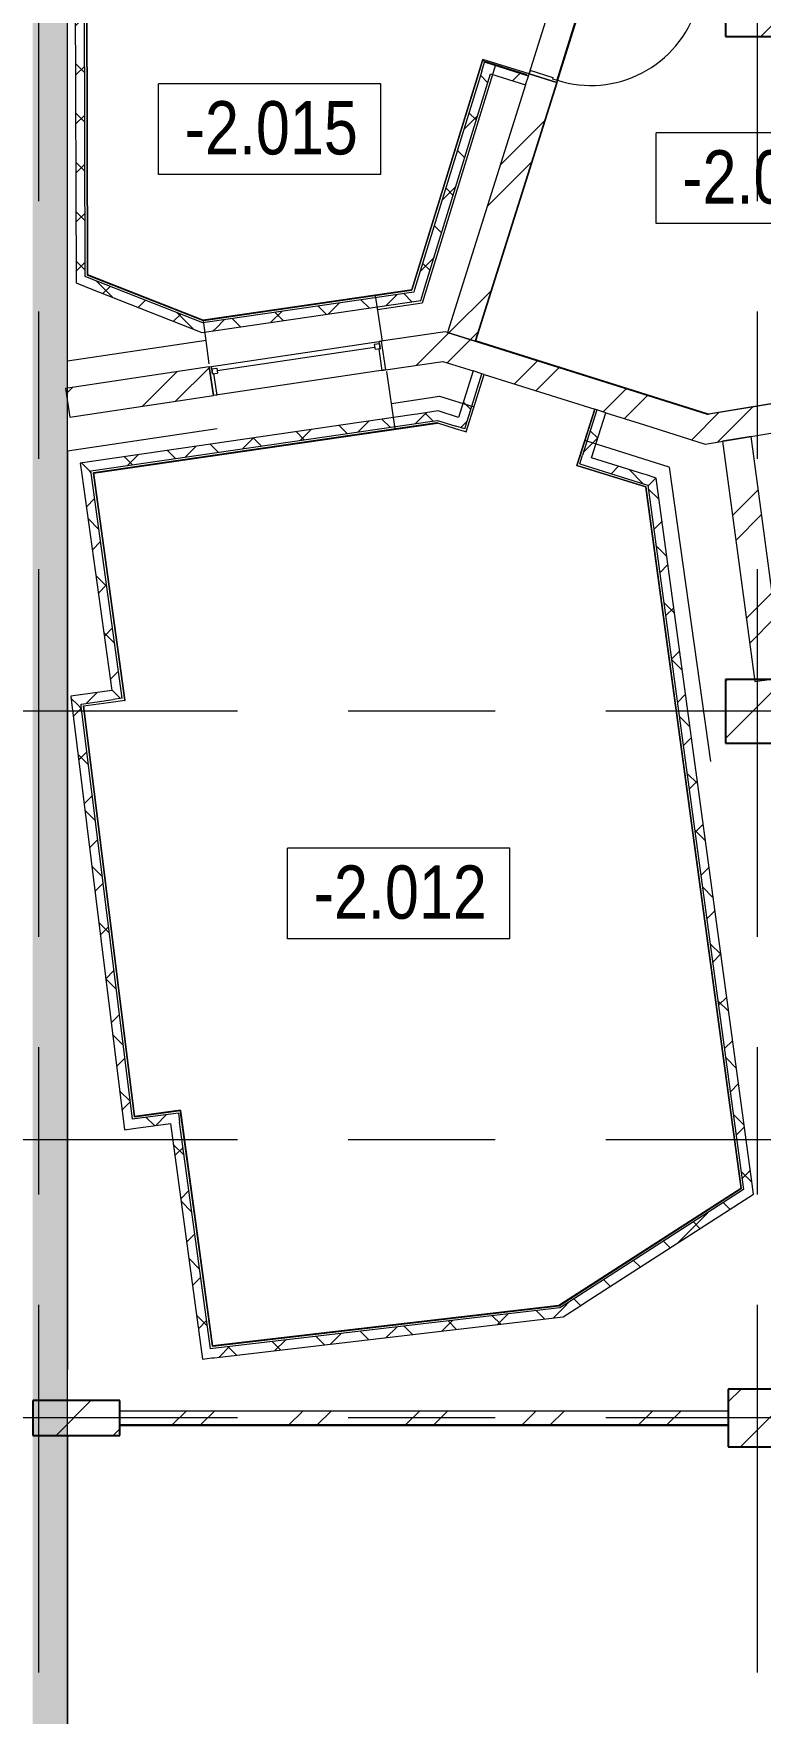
# Model space of a CAD drawing. Header units: millimetres. Extents: x 48966 to 155647, y -43515 to 30475.
# Drawn here: x 57289 to 63559, y -18433 to -3933 of the extents above; entities that cross this region are included whole.
import ezdxf

# ---------------------------------------------------------------- set-up
doc = ezdxf.new("R2010")
doc.units = ezdxf.units.MM
doc.linetypes.add('Осевые', pattern=[6350, 1270, -952.5, 3175, -952.5])
for name, color, linetype, lineweight in [('Двери', 7, 'Continuous', 9), ('Каркас_Импост', 7, 'Continuous', 9), ('Колонны', 7, 'Continuous', 9), ('Колонны-1', 7, 'Continuous', 25), ('Линии-1', 7, 'Continuous', 9), ('Марки помещений', 7, 'Continuous', 9), ('Общие ребра', 7, 'Continuous', 9), ('Окна', 7, 'Continuous', 9), ('Оси-2', 7, 'Осевые', 9), ('Остекление', 7, 'Continuous', 9), ('Панель', 7, 'Continuous', 9), ('Перекрытия', 7, 'Continuous', 9), ('Стены', 7, 'Continuous', 9), ('Стены-1', 7, 'Continuous', 18), ('Штриховка разреза-2', 7, 'Continuous', 9)]:
    doc.layers.add(name, color=color, linetype=linetype, lineweight=lineweight)
doc.styles.add('Arial Narrow_2', font='Arial Narrow.ttf', dxfattribs={"height": 460})
pattern_1 = [(45, (0, 0), (-493.914, 493.914), []), (45, (493.9, 0), (-493.914, 493.914), [873.125, -174.625, 6.706, -167.919])]
pattern_2 = [(45, (0, 0), (-502.894, 502.894), []), (45, (0, 762), (-502.8943, 502.8943), [])]
pattern_3 = [(45, (0, 0), (-212.132, 212.132), []), (135, (0, 0), (-212.132, -212.132), [])]

# ---------------------------------------------------------------- blocks, each defined once
blk = doc.blocks.new('Колона монолитная5 - Колона монолитная-460520-План -2-го этажа на отм_ -16_650')
at = {"layer": 'Колонны'}
h = blk.add_hatch(dxfattribs=at)
h.set_pattern_fill('FP_1', color=256, style=0, pattern_type=2)
h.set_pattern_definition(pattern_1)
h.paths.add_polyline_path([(63782, -16133), (63782, -15633), (63282, -15633), (63282, -16133)], flags=0)
at = {"layer": 'Колонны-1'}
for p, q in [((63782, -15633), (63282, -15633)), ((63282, -15633), (63282, -16133)), ((63782, -16133), (63782, -15633)), ((63282, -16133), (63782, -16133))]:
    blk.add_line(p, q, dxfattribs=at)
blk = doc.blocks.new('Колона монолитная8 - Колона монолитная-460556-План -2-го этажа на отм_ -16_650')
at = {"layer": 'Колонны'}
h = blk.add_hatch(dxfattribs=at)
h.set_pattern_fill('FP_4', color=256, style=0, pattern_type=2)
h.set_pattern_definition([(45, (8400, -6100), (-493.914, 493.914), []), (45, (8893.9, -6100), (-493.914, 493.914), [873.125, -174.625, 6.706, -167.919])])
h.paths.add_polyline_path([(71657, -16158), (72207, -16158), (72207, -15608), (71657, -15608)], flags=0)
at = {"layer": 'Колонны-1'}
for p, q in [((72207, -15608), (71657, -15608)), ((71657, -15608), (71657, -16158)), ((72207, -16158), (72207, -15608)), ((71657, -16158), (72207, -16158))]:
    blk.add_line(p, q, dxfattribs=at)
blk = doc.blocks.new('Колона монолитная16 - Колона монолитная-460652-План -2-го этажа на отм_ -16_650')
at = {"layer": 'Колонны'}
h = blk.add_hatch(dxfattribs=at)
h.set_pattern_fill('FP_9', color=256, style=0, pattern_type=2)
h.set_pattern_definition([(45, (8400, -12200), (-493.914, 493.914), []), (45, (8893.9, -12200), (-493.914, 493.914), [873.125, -174.625, 6.706, -167.919])])
h.paths.add_polyline_path([(71657, -16158), (72207, -16158), (72207, -15608), (71657, -15608)], flags=0)
at = {"layer": 'Колонны-1'}
for p, q in [((72207, -15608), (71657, -15608)), ((71657, -15608), (71657, -16158)), ((72207, -16158), (72207, -15608)), ((71657, -16158), (72207, -16158))]:
    blk.add_line(p, q, dxfattribs=at)
blk = doc.blocks.new('Колона монолитная38 - Колона монолитная-460930-План -2-го этажа на отм_ -16_650')
at = {"layer": 'Колонны'}
h = blk.add_hatch(dxfattribs=at)
h.set_pattern_fill('FP_22', color=256, style=0, pattern_type=2)
h.set_pattern_definition([(45, (910, 0), (-493.914, 493.914), []), (45, (1403.9, 0), (-493.914, 493.914), [873.125, -174.625, 6.706, -167.919])])
h.paths.add_polyline_path([(58942, -16033), (58942, -15733), (58192, -15733), (58192, -16033)], flags=0)
at = {"layer": 'Колонны-1'}
for p, q in [((58942, -15733), (58192, -15733)), ((58192, -15733), (58192, -16033)), ((58942, -16033), (58942, -15733)), ((58192, -16033), (58942, -16033))]:
    blk.add_line(p, q, dxfattribs=at)
blk = doc.blocks.new('Стена монолитная - Стена монолитная-463893-План -2-го этажа на отм_ -16_650')
at = {"layer": 'Штриховка разреза-2'}
h = blk.add_hatch(dxfattribs=at)
h.set_pattern_fill('FP_1', color=256, style=0, pattern_type=2)
h.set_pattern_definition(pattern_1)
h.paths.add_polyline_path([(150600, -31683), (149464, -28563), (149198, -28563), (139688, -2433), (139941, -2341), (136417, 7342), (136164, 7250), (133890, 13496), (133761, 13880), (133620, 14260), (133469, 14636), (133308, 15008), (133136, 15375), (132955, 15737), (132763, 16094), (132561, 16445), (132349, 16791), (132128, 17130), (131898, 17463), (131658, 17790), (131409, 18109), (131152, 18422), (131331, 18601), (131027, 18974), (130714, 19339), (130392, 19695), (130060, 20042), (129718, 20381), (129368, 20710), (129010, 21030), (128643, 21341), (128268, 21641), (127872, 21941), (127495, 22212), (127097, 22482), (126692, 22741), (126280, 22989), (125863, 23226), (125438, 23452), (125009, 23667), (124573, 23871), (124132, 24062), (123687, 24242), (120934, 25332), (120559, 25419), (120508, 25147), (120076, 25222), (119643, 25287), (119208, 25342), (118772, 25387), (118335, 25422), (117898, 25447), (117460, 25462), (117022, 25467), (109837, 25467), (109837, 25717), (100342, 25717), (100342, 25467), (61832, 25467), (61593, 25461), (61356, 25442), (61120, 25411), (60883, 25367), (60654, 25312), (60426, 25244), (60201, 25165), (59981, 25074), (59766, 24971), (59557, 24858), (59354, 24733), (59157, 24598), (58968, 24453), (58787, 24298), (58614, 24134), (58450, 23962), (58296, 23781), (58151, 23592), (58016, 23395), (57891, 23192), (57778, 22983), (57675, 22768), (57584, 22548), (57497, 22297), (57437, 22095), (57381, 21863), (57338, 21629), (57307, 21393), (57288, 21155), (57282, 20917), (57282, 20357), (57032, 20357), (57032, 15267), (57282, 15267), (57282, 13317), (57132, 13317), (57132, 5867), (57032, 5867), (57032, 2617), (57242, 2617), (57242, -43), (57032, -43), (57032, -2533), (57282, -2533), (57282, -21043), (57032, -21043), (57032, -21693), (57038, -21931), (57055, -22169), (57085, -22406), (57126, -22641), (57178, -22873), (57242, -23103), (57317, -23329), (57404, -23551), (57501, -23769), (57608, -23982), (57727, -24189), (57855, -24390), (57993, -24584), (58140, -24772), (58297, -24952), (58462, -25124), (58635, -25287), (58817, -25442), (59005, -25588), (59201, -25724), (59403, -25850), (59612, -25967), (59825, -26073), (59937, -25832), (60094, -25902), (60254, -25966), (60439, -26030), (74496, -30679), (74908, -30809), (75323, -30927), (75742, -31032), (76163, -31126), (76587, -31207), (77013, -31276), (77441, -31333), (77870, -31377), (77877, -31303), (78352, -31335), (78347, -31413), (78661, -31429), (78953, -31435), (79257, -31433), (91782, -31433), (91782, -31683), (108582, -31683), (108582, -31433), (142682, -31433), (142682, -31583), (144482, -31583), (144482, -31683)], flags=0)
h.paths.add_polyline_path([(150172, -31383), (143082, -31383), (143082, -31133), (108282, -31133), (108282, -31383), (92082, -31383), (92082, -31133), (79253, -31133), (78960, -31135), (78666, -31129), (78671, -31055), (77604, -30984), (77598, -31049), (77256, -31007), (76915, -30958), (76572, -30900), (76170, -30821), (75771, -30731), (75374, -30630), (74981, -30518), (74591, -30395), (60511, -25738), (60327, -25672), (60146, -25598), (59969, -25514), (59797, -25423), (59684, -25665), (59492, -25554), (59306, -25433), (59126, -25304), (58953, -25165), (58786, -25019), (58627, -24864), (58476, -24702), (58293, -24483), (58254, -24433), (58122, -24249), (57999, -24059), (57885, -23863), (57782, -23662), (57689, -23456), (57606, -23245), (57534, -23031), (57472, -22813), (57422, -22592), (57382, -22369), (57354, -22145), (57337, -21919), (57332, -21612), (57332, -21343), (57582, -21343), (57582, -2233), (57332, -2233), (57332, -343), (57542, -343), (57542, 2917), (57332, 2917), (57332, 13017), (57582, 13017), (57582, 15567), (57332, 15567), (57332, 20057), (57582, 20057), (57582, 20917), (57588, 21147), (57607, 21377), (57638, 21605), (57681, 21831), (57737, 22054), (57804, 22274), (57883, 22490), (57974, 22702), (58077, 22908), (58190, 23108), (58314, 23302), (58448, 23489), (58592, 23669), (58746, 23840), (58909, 24003), (59080, 24156), (59260, 24301), (59447, 24435), (59641, 24559), (59841, 24672), (60047, 24774), (60259, 24865), (60475, 24945), (60695, 25012), (60918, 25068), (61144, 25111), (61372, 25142), (61602, 25161), (61832, 25167), (100642, 25167), (100642, 25417), (109537, 25417), (109537, 25167), (117027, 25167), (117429, 25163), (117830, 25150), (118231, 25129), (118752, 25089), (118852, 25079), (119297, 25030), (119468, 25010), (119776, 24967), (120083, 24920), (120472, 24852), (123521, 23985), (123942, 23816), (124376, 23630), (124772, 23448), (125179, 23248), (125581, 23038), (125978, 22818), (126369, 22587), (126754, 22347), (127133, 22097), (127505, 21837), (127870, 21568), (128229, 21290), (128580, 21003), (128955, 20679), (129260, 20402), (129589, 20089), (129967, 19707), (130024, 19647), (130334, 19313), (130636, 18972), (130928, 18623), (130720, 18462), (131013, 18079), (131297, 17688), (131570, 17291), (131835, 16887), (132089, 16477), (132333, 16061), (132572, 15629), (132791, 15211), (133005, 14778), (133208, 14341), (133400, 13898), (133581, 13451), (133752, 12999), (135984, 6866), (136237, 6958), (139557, -2162), (139351, -2237), (145045, -17883), (145067, -17883), (145067, -17943), (149042, -28863), (149254, -28863), (150061, -31080)], flags=0)
at = {"layer": 'Стены-1'}
blk.add_line((57582, -19933), (57582, -2233), dxfattribs=at)
blk = doc.blocks.new('Дверь - Однопольная - ДВ9_21х10-6240713-План -2-го этажа на отм_ -16_650')
at = {"layer": 'Двери'}
for p, q in [((-439, 1083), (-479, 1083)), ((-479, 1083), (-479, 125)), ((-439, 125), (-439, 1083)), ((-479, 125), (-439, 125))]:
    blk.add_line(p, q, dxfattribs=at)
blk.add_arc((-479, 125), 958, 360, 90, dxfattribs=at)
at = {"layer": 'Каркас_Импост'}
for p, q in [((-480, 125), (-500, 125)), ((-500, 125), (-500, -125)), ((-480, 85), (-480, 125)), ((-470, 85), (-480, 85)), ((-470, -125), (-470, 85)), ((480, 85), (470, 85)), ((470, 85), (470, -125)), ((500, 125), (480, 125)), ((480, 125), (480, 85)), ((500, -125), (500, 125)), ((-500, -125), (-470, -125)), ((470, -125), (500, -125))]:
    blk.add_line(p, q, dxfattribs=at)
at = {"layer": 'Панель'}
for p, q in [((-479, 1083), (-439, 1083)), ((-479, 125), (-479, 1083)), ((-439, 1083), (-439, 125)), ((-439, 125), (-479, 125))]:
    blk.add_line(p, q, dxfattribs=at)
blk = doc.blocks.new('Фрамуга - 1500 x 1500 мм-1134271-План -2-го этажа на отм_ -16_650')
at = {"layer": 'Каркас_Импост'}
for p, q in [((-788.1, 125), (-769.05, 125)), ((-769.05, 61.55), (-769.05, 125)), ((-769.05, 106), (-769.05, 61.55)), ((-769.05, 106), (-724.6, 106)), ((-769.05, 61.55), (-724.6, 61.55)), ((-769.05, 61.55), (-756.35, 61.55)), ((-756.35, -125), (-756.35, 61.55)), ((-724.6, 106), (-724.6, 61.55)), ((648.4, 106), (648.4, 61.55)), ((692.85, 106), (648.4, 106)), ((692.85, 61.55), (648.4, 61.55)), ((680.15, 61.55), (692.85, 61.55)), ((680.15, 61.55), (680.15, -125)), ((692.85, 61.55), (692.85, 125)), ((711.9, 125), (692.85, 125)), ((692.85, 106), (692.85, 61.55)), ((-756.35, -125), (-788.1, -125)), ((680.15, -125), (711.9, -125))]:
    blk.add_line(p, q, dxfattribs=at)
at = {"layer": 'Остекление'}
blk.add_line((-724.6, 83.775), (648.4, 83.775), dxfattribs=at)
blk = doc.blocks.new('Марка помещения_Р - Марка помещения-4575829-План -2-го этажа на отм_ -16_650')
at = {"layer": 'Марки помещений'}
for p, q in [((-4.79375, -1.95625), (-4.79375, 1.95625)), ((4.79375, 1.95625), (-4.79375, 1.95625)), ((4.79375, -1.95625), (4.79375, 1.95625)), ((4.79375, -1.95625), (-4.79375, -1.95625))]:
    blk.add_line(p, q, dxfattribs=at)

msp = doc.modelspace()

# ---------------------------------------------------------------- hatches: boundary and pattern name
at = {"layer": 'Штриховка разреза-2'}
h = msp.add_hatch(dxfattribs=at)
h.set_pattern_fill('FP_53', color=256, style=0, pattern_type=2)
h.set_pattern_definition(pattern_3)
h.paths.add_polyline_path([(57734.9, -6116.4), (57723.7, -2025.6), (57643.6, -2015.4), (57654.8, -6084.9)], flags=0)
h.paths.add_polyline_path([(57723.6, -2023.6), (57723.6, -2003.4), (57643.6, -1993.2), (57643.6, -2013.4)], flags=0)
h = msp.add_hatch(dxfattribs=at)
h.set_pattern_fill('FP_54', color=256, style=0, pattern_type=2)
h.set_pattern_definition(pattern_2)
h.paths.add_polyline_path([(61098.1, -6587.9), (61801.6, -4356.1), (61563.1, -4280.9), (60859.7, -6512.7), (60883, -6520)], flags=0)
h.paths.add_polyline_path([(62102.2, -3402.3), (62511.9, -2102.3), (62278.7, -2010.4), (61863.7, -3327.2), (62058, -3388.4)], flags=0)
h = msp.add_hatch(dxfattribs=at)
h.set_pattern_fill('FP_53', color=256, style=0, pattern_type=2)
h.set_pattern_definition(pattern_3)
h.paths.add_polyline_path([(61533.2, -4376), (61557.2, -4299.7), (61178.8, -4180.4), (61155.3, -4256.9), (61231.6, -4280.9)], flags=0)
h = msp.add_hatch(dxfattribs=at)
h.set_pattern_fill('FP_53', color=256, style=0, pattern_type=2)
h.set_pattern_definition(pattern_3)
h.paths.add_polyline_path([(60568, -6163.9), (60655.6, -6151.1), (61231.6, -4280.9), (61155.3, -4256.9), (60574.5, -6142.8)], flags=0)
h = msp.add_hatch(dxfattribs=at)
h.set_pattern_fill('FP_54', color=256, style=0, pattern_type=2)
h.set_pattern_definition(pattern_2)
h.paths.add_polyline_path([(63083.1, -7475.6), (64197.6, -7289), (64156.3, -7042.5), (62557.9, -7310.1)], flags=0)
h.paths.add_polyline_path([(65183.9, -7123.9), (71966.6, -5988.4), (71966.6, -5734.9), (65142.6, -6877.3), (65154.3, -6947.2)], flags=0)
h = msp.add_hatch(dxfattribs=at)
h.set_pattern_fill('FP_53', color=256, style=0, pattern_type=2)
h.set_pattern_definition(pattern_3)
h.paths.add_polyline_path([(58740.7, -6512.3), (58899.9, -6489), (57734.7, -6030.4), (57734.9, -6116.4), (58343.3, -6355.9)], flags=0)
h = msp.add_hatch(dxfattribs=at)
h.set_pattern_fill('FP_53', color=256, style=0, pattern_type=2)
h.set_pattern_definition(pattern_3)
h.paths.add_polyline_path([(58899.9, -6489), (60629.6, -6235.8), (60655.6, -6151.1), (58750.1, -6430.1)], flags=0)
h = msp.add_hatch(dxfattribs=at)
h.set_pattern_fill('FP_54', color=256, style=0, pattern_type=2)
h.set_pattern_definition(pattern_2)
h.paths.add_polyline_path([(57600.1, -7242.8), (58841.1, -7057.5), (58804.2, -6810.2), (57563.2, -6995.5)], flags=0)
h.paths.add_polyline_path([(60324.6, -6835.9), (61383.4, -6677.8), (60839.3, -6506.3), (60287.7, -6588.6)], flags=0)
h = msp.add_hatch(dxfattribs=at)
h.set_pattern_fill('FP_54', color=256, style=0, pattern_type=2)
h.set_pattern_definition(pattern_2)
h.paths.add_polyline_path([(62557.9, -7310.1), (63101, -7219.1), (61383.4, -6677.8), (60819.1, -6762), (62224.7, -7205.1)], flags=0)
h = msp.add_hatch(dxfattribs=at)
h.set_pattern_fill('FP_53', color=256, style=0, pattern_type=2)
h.set_pattern_definition(pattern_3)
h.paths.add_polyline_path([(61008, -7345.8), (61156.5, -6868.4), (61080.2, -6844.3), (60931.7, -7321.8)], flags=0)
h = msp.add_hatch(dxfattribs=at)
h.set_pattern_fill('FP_53', color=256, style=0, pattern_type=2)
h.set_pattern_definition(pattern_3)
h.paths.add_polyline_path([(57702.9, -7719.6), (60773.7, -7272), (60598.3, -7216.7), (57691.9, -7640.4)], flags=0)
h = msp.add_hatch(dxfattribs=at)
h.set_pattern_fill('FP_53', color=256, style=0, pattern_type=2)
h.set_pattern_definition(pattern_3)
h.paths.add_polyline_path([(60931.7, -7321.8), (60955.5, -7245.4), (60780.3, -7190.2), (60598.3, -7216.7), (60773.7, -7272)], flags=0)
h = msp.add_hatch(dxfattribs=at)
h.set_pattern_fill('FP_53', color=256, style=0, pattern_type=2)
h.set_pattern_definition(pattern_3)
h.paths.add_polyline_path([(62101.7, -7595.5), (62224.7, -7205.1), (62148.4, -7181), (62025.3, -7571.7)], flags=0)
h = msp.add_hatch(dxfattribs=at)
h.set_pattern_fill('FP_54', color=256, style=0, pattern_type=2)
h.set_pattern_definition(pattern_2)
h.paths.add_polyline_path([(63511.8, -9524.6), (63759.6, -9491.1), (63478.4, -7409.4), (63231.7, -7450.7), (63422.7, -8864.9)], flags=0)
h = msp.add_hatch(dxfattribs=at)
h.set_pattern_fill('FP_53', color=256, style=0, pattern_type=2)
h.set_pattern_definition(pattern_3)
h.paths.add_polyline_path([(62587.3, -7830.4), (62575.4, -7742.9), (62025.3, -7571.7), (62001.2, -7648), (62566.3, -7823.8)], flags=0)
h = msp.add_hatch(dxfattribs=at)
h.set_pattern_fill('FP_53', color=256, style=0, pattern_type=2)
h.set_pattern_definition(pattern_3)
h.paths.add_polyline_path([(57974.8, -9681.5), (58054.1, -9670.5), (57782.1, -7708.1), (57702.9, -7719.6), (57963.8, -9602.2)], flags=0)
h = msp.add_hatch(dxfattribs=at)
h.set_pattern_fill('FP_53', color=256, style=0, pattern_type=2)
h.set_pattern_definition(pattern_3)
h.paths.add_polyline_path([(63414.6, -13912), (63488.8, -13864.2), (62659.8, -7769.1), (62575.4, -7742.9), (63411.6, -13890.1)], flags=0)
h = msp.add_hatch(dxfattribs=at)
h.set_pattern_fill('FP_53', color=256, style=0, pattern_type=2)
h.set_pattern_definition(pattern_3)
h.paths.add_polyline_path([(57618.5, -9730.9), (57974.8, -9681.5), (57963.8, -9602.2), (57608.7, -9651.5)], flags=0)
h = msp.add_hatch(dxfattribs=at)
h.set_pattern_fill('FP_53', color=256, style=0, pattern_type=2)
h.set_pattern_definition(pattern_3)
h.paths.add_polyline_path([(58071.6, -13394.6), (58150.8, -13383.8), (57697.7, -9719.9), (57618.5, -9730.9), (57760.8, -10881.4)], flags=0)
h = msp.add_hatch(dxfattribs=at)
h.set_pattern_fill('FP_53', color=256, style=0, pattern_type=2)
h.set_pattern_definition(pattern_3)
h.paths.add_polyline_path([(58150.8, -13383.8), (58548.4, -13329.8), (58537.6, -13250.5), (58141, -13304.4)], flags=0)
h = msp.add_hatch(dxfattribs=at)
h.set_pattern_fill('FP_53', color=256, style=0, pattern_type=2)
h.set_pattern_definition(pattern_3)
h.paths.add_polyline_path([(58745.7, -15374.1), (58825.2, -15364.8), (58548.4, -13329.8), (58469.1, -13340.6)], flags=0)
h = msp.add_hatch(dxfattribs=at)
h.set_pattern_fill('FP_53', color=256, style=0, pattern_type=2)
h.set_pattern_definition(pattern_3)
h.paths.add_polyline_path([(61828.8, -14933), (62009.4, -14911.8), (63500.7, -13951.7), (63488.8, -13864.2), (61867, -14908.3)], flags=0)
h = msp.add_hatch(dxfattribs=at)
h.set_pattern_fill('FP_53', color=256, style=0, pattern_type=2)
h.set_pattern_definition(pattern_3)
h.paths.add_polyline_path([(58825.2, -15364.8), (61856.5, -15010.3), (62009.4, -14911.8), (58814.4, -15285.5)], flags=0)
h = msp.add_hatch(dxfattribs=at)
h.set_pattern_fill('FP_54', color=256, style=0, pattern_type=2)
h.set_pattern_definition(pattern_2)
h.paths.add_polyline_path([(63281.6, -15942.9), (63281.6, -15822.9), (58031.6, -15822.9), (58031.6, -15942.9), (60036.4, -15942.9)], flags=0)

# ---------------------------------------------------------------- linework, layer by layer
at = {"layer": 'Линии-1'}
for p, q in [((57581.6, -6759.3), (57581.6, -1836.2)), ((57743.7, -2026.2), (57754.6, -6016.7)), ((60552.6, -6146), (61162.3, -4166.1)), ((61273.7, -4201.2), (60640.1, -6258.6)), ((61162.3, -4166.1), (61543.8, -4286.4)), ((57754.6, -6016.7), (58752.5, -6409.5)), ((58752.5, -6409.5), (60548.4, -6146.6)), ((60236.8, -6193.1), (60295.7, -6587.4)), ((60640.1, -6258.6), (60255.2, -6316.1)), ((58752.5, -6409.5), (58800.4, -6784.8)), ((58777.5, -6580.7), (57581.6, -6759.3)), ((60408.9, -7345.4), (60335.1, -6850.8)), ((60376, -7124.8), (60791.4, -7062.8)), ((60791.4, -7062.8), (61086.9, -7155.9)), ((62129.3, -7175), (61976.1, -7661.1)), ((58871.7, -7344.1), (57581.6, -7536.8)), ((57581.6, -7536.8), (57581.6, -15463.4)), ((62771.1, -7674.9), (62044, -7445.8)), ((61976.1, -7661.1), (62569.2, -7845.7)), ((62771.1, -7674.9), (63129.4, -10214.9))]:
    msp.add_line(p, q, dxfattribs=at)
at = {"layer": 'Общие ребра'}
for p, q in [((57734.7, -6030.4), (57723.7, -2025.6)), ((61155.3, -4256.9), (61178.8, -4180.4)), ((61557.2, -4299.7), (61178.8, -4180.4)), ((61155.3, -4256.9), (60574.5, -6142.8)), ((61533.2, -4376), (61557.2, -4299.7)), ((61557.2, -4299.7), (61563.1, -4280.9)), ((61099.7, -6583.1), (61801.6, -4356.1)), ((61801.6, -4356.1), (61099.7, -6583.1)), ((57754.7, -6038.3), (57734.7, -6030.4)), ((58750.1, -6430.1), (57754.7, -6038.3)), ((60552.6, -6146), (58756.5, -6408.9)), ((58756.5, -6408.9), (60552.6, -6146)), ((60568, -6163.9), (58789.9, -6424.2)), ((60574.5, -6142.8), (60568, -6163.9)), ((58789.9, -6424.2), (58750.1, -6430.1)), ((60859.7, -6512.7), (61098.1, -6587.9)), ((61098.1, -6587.9), (60859.7, -6512.7)), ((63101, -7219.1), (61383.4, -6677.8)), ((61383.4, -6677.8), (63101, -7219.1)), ((61008, -7345.8), (61156.5, -6868.4)), ((61156.5, -6868.4), (61080.2, -6844.3)), ((61175.6, -6874.4), (61156.5, -6868.4)), ((64156.3, -7042.5), (63111.9, -7217.3)), ((62148.4, -7181), (62025.3, -7571.7)), ((62148.4, -7181), (62129.3, -7175)), ((62224.7, -7205.1), (62148.4, -7181)), ((57782.1, -7708.1), (60728.2, -7278.6)), ((60728.2, -7278.6), (60773.7, -7272)), ((60773.7, -7272), (60931.7, -7321.8)), ((61008, -7345.8), (60931.7, -7321.8)), ((62001.2, -7648), (62025.3, -7571.7)), ((62001.2, -7648), (62566.3, -7823.8)), ((57784.8, -7727.9), (57782.1, -7708.1)), ((58054.1, -9670.5), (57784.8, -7727.9)), ((62566.3, -7823.8), (62587.3, -7830.4)), ((62587.3, -7830.4), (63411.6, -13890.1)), ((57697.7, -9719.9), (57974.8, -9681.5)), ((58054.1, -9670.5), (57974.8, -9681.5)), ((57700.2, -9739.7), (57697.7, -9719.9)), ((58141, -13304.4), (57700.2, -9739.7)), ((58160.8, -13301.8), (58141, -13304.4)), ((58537.6, -13250.5), (58160.8, -13301.8)), ((58537.6, -13250.5), (58548.4, -13329.8)), ((58814.4, -15285.5), (58548.4, -13329.8)), ((63414.6, -13912), (61867, -14908.3)), ((63411.6, -13890.1), (63414.6, -13912)), ((61828.8, -14933), (58834.3, -15283.2)), ((61867, -14908.3), (61828.8, -14933)), ((58834.3, -15283.2), (58814.4, -15285.5))]:
    msp.add_line(p, q, dxfattribs=at)
at = {"layer": 'Оси-2'}
for p, q in [((57331.6, 25417.1), (57331.6, -41737.8)), ((63531.6, 25417.1), (63531.6, -41737.8)), ((150171.6, -9782.9), (50565.6, -9782.9)), ((150171.6, -13482.9), (50565.6, -13482.9)), ((150171.6, -15882.9), (50565.6, -15882.9))]:
    msp.add_line(p, q, dxfattribs=at)
at = {"layer": 'Перекрытия'}
for p, q in [((57743.7, -2028.2), (57754.6, -6016.7)), ((61801.6, -4356.1), (62102.2, -3402.3)), ((62088, -3418.9), (61801.8, -4335.2)), ((63256.6, -3957.9), (63256.6, -3407.9)), ((63806.6, -3957.9), (63256.6, -3957.9)), ((60552.6, -6146), (61165.5, -4155.6)), ((61563.1, -4280.9), (61801.6, -4356.1)), ((57754.6, -6016.7), (58752.5, -6409.5)), ((58752.5, -6409.5), (60552.6, -6146)), ((61099.6, -6583.1), (61098.1, -6587.9)), ((61098.1, -6587.9), (63101, -7219.1)), ((62204.5, -6936.6), (61250.7, -6636)), ((63101, -7219.1), (65361.6, -6840.7)), ((61976.1, -7661.1), (62129.3, -7175)), ((60772.1, -7292.4), (57804.6, -7725)), ((62569.2, -7845.7), (61976.1, -7661.1)), ((57804.6, -7725), (58076.6, -9687.6)), ((63393, -13902.1), (62569.2, -7845.7)), ((57720, -9737), (58158.4, -13281.9)), ((58158.4, -13281.9), (58554.7, -13228)), ((58554.7, -13228), (58831.6, -15263.4)), ((61821.8, -14913.6), (63393, -13902.1)), ((58831.6, -15263.4), (61821.8, -14913.6)), ((63281.6, -15942.9), (58031.6, -15942.9)), ((58031.6, -15942.9), (58031.6, -16032.9)), ((63281.6, -16132.9), (63281.6, -15942.9)), ((58031.6, -16032.9), (57581.6, -16032.9)), ((57581.6, -16032.9), (57581.6, -19932.9)), ((63781.6, -16132.9), (63281.6, -16132.9))]:
    msp.add_line(p, q, dxfattribs=at)
at = {"layer": 'Стены'}
for p, q in [((61563.1, -4280.9), (61863.7, -3327.2)), ((62102.2, -3402.3), (61801.6, -4356.1)), ((61801.6, -4356.1), (61563.1, -4280.9)), ((58804.2, -6810.2), (60287.7, -6588.6)), ((60287.7, -6588.6), (60324.6, -6835.9)), ((58804.2, -6810.2), (58841.1, -7057.5)), ((60324.6, -6835.9), (58841.1, -7057.5))]:
    msp.add_line(p, q, dxfattribs=at)
at = {"layer": 'Стены-1'}
for p, q in [((57643.6, -2015.4), (57654.8, -6084.9)), ((57754.6, -6016.7), (57743.7, -2028.2)), ((61159.7, -4174.4), (61136.2, -4250.9)), ((61165.6, -4155.3), (61159.7, -4174.4)), ((61563.2, -4280.6), (61165.6, -4155.3)), ((61136.2, -4250.9), (60552.6, -6146)), ((60662.2, -6129.9), (61231.6, -4280.9)), ((61231.6, -4280.9), (61533.2, -4376)), ((61801.6, -4356.1), (61563.1, -4280.9)), ((61533.2, -4376), (60859.7, -6512.7)), ((61104.4, -6584.6), (61806.3, -4357.6)), ((61806.3, -4357.6), (61801.6, -4356.1)), ((57654.8, -6084.9), (57734.9, -6116.4)), ((58752.5, -6409.5), (57754.6, -6016.7)), ((58752.8, -6407.5), (57756.6, -6015.4)), ((57756.6, -6017.5), (58752.5, -6409.5)), ((57734.9, -6116.4), (57754.9, -6124.3)), ((57754.9, -6124.3), (58740.7, -6512.3)), ((60551.1, -6144.2), (58752.8, -6407.5)), ((60552.6, -6146), (60553.2, -6143.9)), ((60629.6, -6235.8), (60655.6, -6151.1)), ((60655.6, -6151.1), (60662.2, -6129.9)), ((58939.7, -6483.2), (60629.6, -6235.8)), ((58740.7, -6512.3), (58899.9, -6489)), ((58756.5, -6408.9), (58752.5, -6409.5)), ((58752.5, -6409.5), (58756.5, -6408.9)), ((58899.9, -6489), (58939.7, -6483.2)), ((60839.3, -6506.3), (60287.7, -6588.6)), ((60859.7, -6512.7), (60839.3, -6506.3)), ((60287.7, -6588.6), (60324.6, -6835.9)), ((61098.1, -6587.9), (61099.7, -6583.1)), ((61099.7, -6583.1), (61098.1, -6587.9)), ((61383.4, -6677.8), (61098.1, -6587.9)), ((61098.1, -6587.9), (61383.4, -6677.8)), ((63101.4, -7214), (61104.4, -6584.6)), ((58804.2, -6810.2), (57563.2, -6995.5)), ((58841.1, -7057.5), (58804.2, -6810.2)), ((60324.6, -6835.9), (60819.1, -6762)), ((60819.1, -6762), (61080.2, -6844.3)), ((61080.2, -6844.3), (60955.5, -7245.4)), ((61021.1, -7370.9), (61175.6, -6874.4)), ((61175.6, -6874.4), (62129.3, -7175)), ((57563.2, -6995.5), (57600.1, -7242.8)), ((57600.1, -7242.8), (58841.1, -7057.5)), ((60552.8, -7223.3), (57691.9, -7640.4)), ((60598.3, -7216.7), (60552.8, -7223.3)), ((60780.3, -7190.2), (60598.3, -7216.7)), ((60955.5, -7245.4), (60780.3, -7190.2)), ((62129.3, -7175), (62006.2, -7565.8)), ((62101.7, -7595.5), (62224.7, -7205.1)), ((62224.7, -7205.1), (62557.9, -7310.1)), ((63111.9, -7217.3), (63101, -7219.1)), ((63101, -7219.1), (63111.9, -7217.3)), ((57804.6, -7725), (60772.1, -7292.4)), ((60767.5, -7293.1), (57806.6, -7724.7)), ((57806.9, -7726.7), (60771.9, -7294.5)), ((60772.1, -7292.4), (60925.7, -7340.9)), ((60925.7, -7340.9), (61002, -7364.9)), ((61002, -7364.9), (61021.1, -7370.9)), ((62557.9, -7310.1), (63083.1, -7475.6)), ((63083.1, -7475.6), (64099, -7305.5)), ((63478.4, -7409.4), (63231.7, -7450.7)), ((63231.7, -7450.7), (63511.8, -9524.6)), ((63759.6, -9491.1), (63478.4, -7409.4)), ((57691.9, -7640.4), (57702.9, -7719.6)), ((61982.1, -7642.1), (61976.1, -7661.1)), ((61976.1, -7661.1), (62569.2, -7845.7)), ((62006.2, -7565.8), (61982.1, -7642.1)), ((62554.4, -7736.3), (62101.7, -7595.5)), ((57702.9, -7719.6), (57705.7, -7739.4)), ((57705.7, -7739.4), (57963.8, -9602.2)), ((57806.6, -7724.7), (57804.6, -7725)), ((58076.6, -9687.6), (57804.6, -7725)), ((57804.6, -7725), (58076.6, -9687.6)), ((58078.9, -9689.3), (57806.9, -7726.7)), ((62575.4, -7742.9), (62554.4, -7736.3)), ((62659.8, -7769.1), (62575.4, -7742.9)), ((63485.8, -13842.3), (62659.8, -7769.1)), ((62569.2, -7845.7), (62567.1, -7845)), ((62567.4, -7847.2), (63390.9, -13901.1)), ((62569.2, -7845.7), (63393, -13902.1)), ((63392.7, -13899.9), (62569.2, -7845.7)), ((63511.8, -9524.6), (63759.6, -9491.1)), ((57963.8, -9602.2), (57608.7, -9651.5)), ((57608.7, -9651.5), (57618.5, -9730.9)), ((57720, -9737), (57977.6, -9701.3)), ((57977.6, -9701.3), (58056.8, -9690.3)), ((58056.8, -9690.3), (58076.6, -9687.6)), ((58076.9, -9689.5), (58078.9, -9689.3)), ((57618.5, -9730.9), (57621, -9750.7)), ((57621, -9750.7), (58071.6, -13394.6)), ((58158.4, -13281.9), (57720, -9737)), ((57720.3, -9739), (58158.4, -13281.9)), ((58160.1, -13279.6), (57722.2, -9738.7)), ((58554.7, -13228), (58158.4, -13281.9)), ((58158.4, -13281.9), (58160.4, -13281.6)), ((58556.4, -13225.7), (58160.1, -13279.6)), ((58160.4, -13281.6), (58554.7, -13228)), ((58557.4, -13247.8), (58554.7, -13228)), ((58554.7, -13228), (58831.6, -15263.4)), ((58556.7, -13227.7), (58556.4, -13225.7)), ((58833.3, -15261.2), (58556.7, -13227.7)), ((58568.2, -13327.1), (58557.4, -13247.8)), ((58831.6, -15263.4), (58568.2, -13327.1)), ((58071.6, -13394.6), (58150.8, -13383.8)), ((58150.8, -13383.8), (58170.7, -13381.2)), ((58170.7, -13381.2), (58469.1, -13340.6)), ((58469.1, -13340.6), (58745.7, -15374.1)), ((63390.9, -13901.1), (61821.1, -14911.7)), ((63393, -13902.1), (61821.8, -14913.6)), ((61825.7, -14911.2), (63393, -13902.1)), ((63393, -13902.1), (63392.7, -13899.9)), ((63488.8, -13864.2), (63485.8, -13842.3)), ((63500.7, -13951.7), (63488.8, -13864.2)), ((62047.6, -14887.2), (63500.7, -13951.7)), ((61821.8, -14913.6), (58831.6, -15263.4)), ((61821.1, -14911.7), (58833.3, -15261.2)), ((58833.6, -15263.1), (61821.8, -14913.6)), ((61821.8, -14913.6), (61825.7, -14911.2)), ((61856.5, -15010.3), (62009.4, -14911.8)), ((62009.4, -14911.8), (62047.6, -14887.2)), ((58845.1, -15362.5), (61856.5, -15010.3)), ((58745.7, -15374.1), (58825.2, -15364.8)), ((58825.2, -15364.8), (58845.1, -15362.5)), ((58831.6, -15263.4), (58833.6, -15263.1)), ((63281.6, -15822.9), (58031.6, -15822.9)), ((58031.6, -15822.9), (58031.6, -15942.9)), ((58031.6, -15942.9), (63281.6, -15942.9)), ((63281.6, -15942.9), (58033.6, -15942.9)), ((58033.6, -15947.9), (63279.6, -15947.9)), ((63281.6, -15942.9), (63281.6, -15822.9)), ((63281.6, -15947.9), (63281.6, -15942.9))]:
    msp.add_line(p, q, dxfattribs=at)

# ---------------------------------------------------------------- block references
at = {"layer": 'Двери', "rotation": 252.5061203825153}
msp.add_blockref('Дверь - Однопольная - ДВ9_21х10-6240713-План -2-го этажа на отм_ -16_650', (61832.6, -3841.6), dxfattribs=at)
at = {"layer": 'Колонны'}
for name, p in [('Колона монолитная16 - Колона монолитная-460652-План -2-го этажа на отм_ -16_650', (-8400, 12200)), ('Колона монолитная8 - Колона монолитная-460556-План -2-го этажа на отм_ -16_650', (-8400, 6100)), ('Колона монолитная5 - Колона монолитная-460520-План -2-го этажа на отм_ -16_650', (0, 0)), ('Колона монолитная38 - Колона монолитная-460930-План -2-го этажа на отм_ -16_650', (-910, 0))]:
    msp.add_blockref(name, p, dxfattribs=at)
at = {"layer": 'Марки помещений', "xscale": 199.9999999999999, "yscale": 199.9999999999999, "zscale": 199.9999999999999}
for p in [(59325.7, -4757.9), (63617.9, -5181.8), (60438.5, -11355.2)]:
    msp.add_blockref('Марка помещения_Р - Марка помещения-4575829-План -2-го этажа на отм_ -16_650', p, dxfattribs=at)
at = {"layer": 'Окна', "rotation": 8.493879617483945}
msp.add_blockref('Фрамуга - 1500 x 1500 мм-1134271-План -2-го этажа на отм_ -16_650', (59602.1, -6817.4), dxfattribs=at)
at = {"layer": 'Стены'}
msp.add_blockref('Стена монолитная - Стена монолитная-463893-План -2-го этажа на отм_ -16_650', (0, 0), dxfattribs=at)

# ---------------------------------------------------------------- texts
at = {"layer": 'Марки помещений', "char_height": 460, "width": 1795.78, "attachment_point": 1, "style": 'Arial Narrow_2'}
for s, insert in [('-2.015', (58591.8, -4516)), ('-2.014', (62884, -4940)), ('-2.012', (59704.6, -11113.4))]:
    msp.add_mtext(s, dxfattribs=dict(at, insert=insert))

doc.saveas('drawing.dxf')
